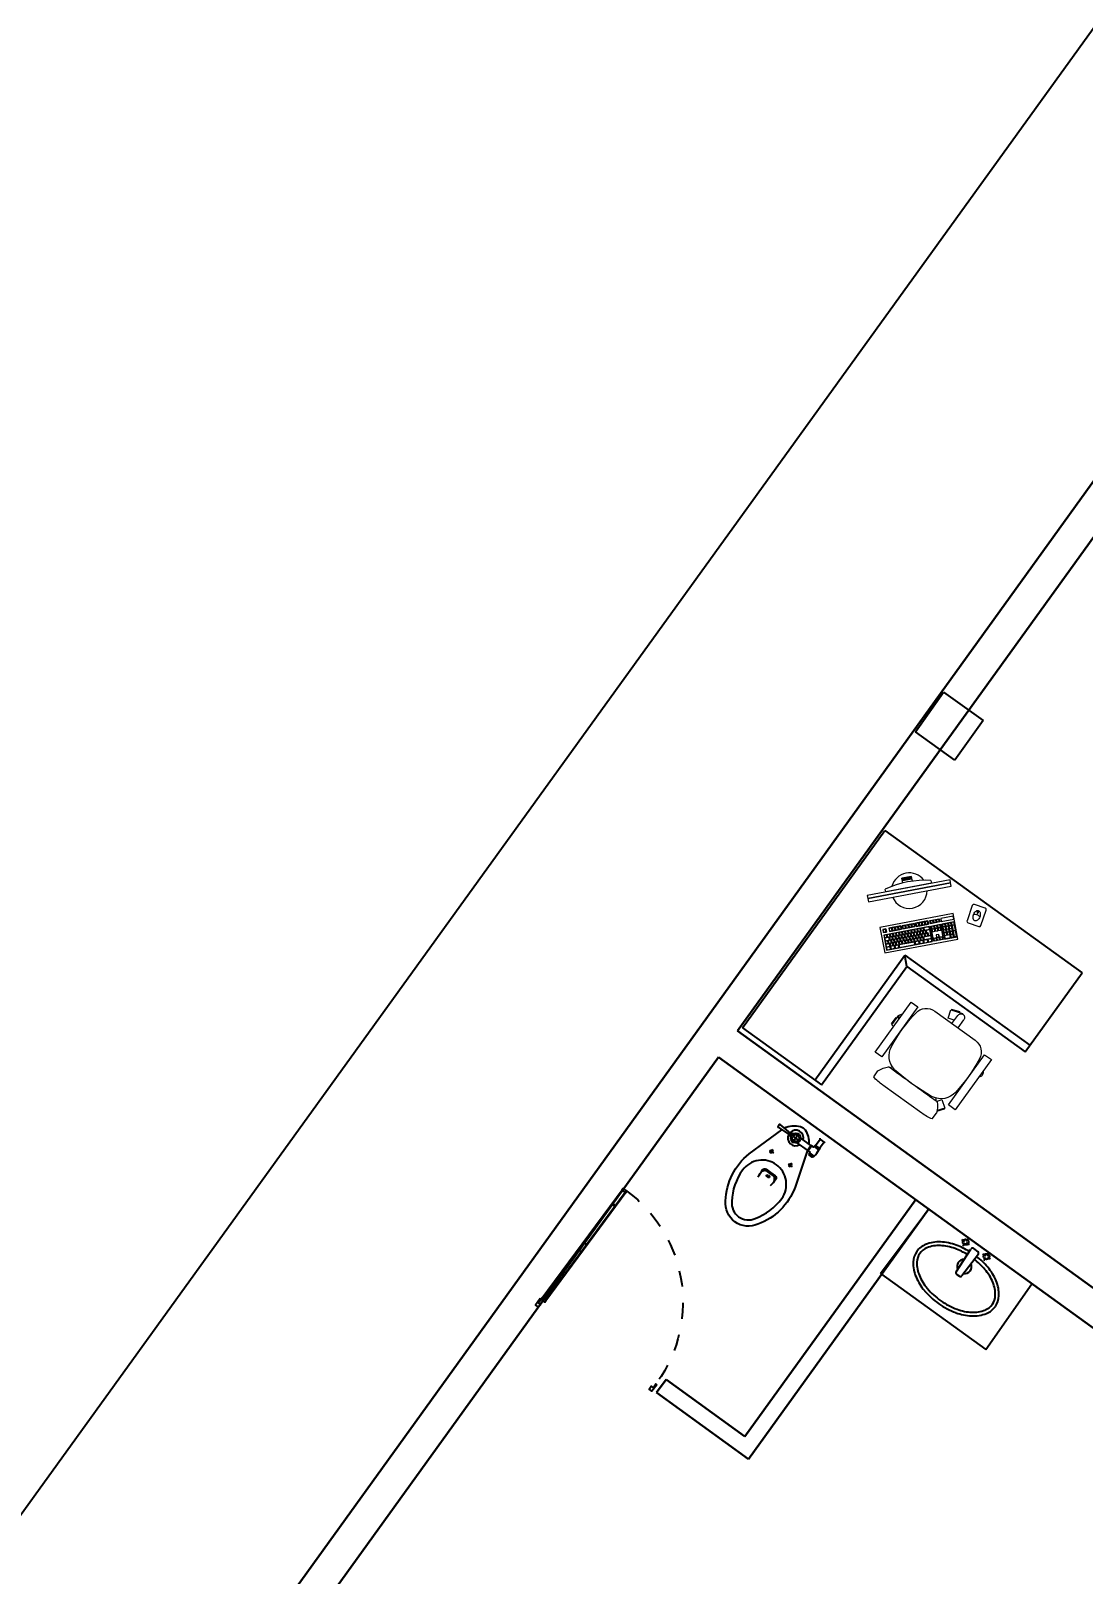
# Model space of a CAD drawing. Header units: metres. Extents: x 141303 to 146299, y 125960 to 127091.
# Drawn here: x 144839.39 to 144845.88, y 126092.82 to 126102.34 of the extents above; entities that cross this region are included whole.
import ezdxf

# ---------------------------------------------------------------- set-up
doc = ezdxf.new("R2010")
doc.units = ezdxf.units.M
doc.header["$MEASUREMENT"] = 0
doc.linetypes.add('C08_MUROS SERVICIOS$0$HIDDE100', pattern=[0.16, 0.1, -0.06])
for name, color, linetype in [('DIMENSION', 50, 'Continuous'), ('door', 12, 'Continuous'), ('FURNITURE', 6, 'Continuous')]:
    doc.layers.add(name, color=color, linetype=linetype)
doc.layers.add('new column', color=4, linetype='Continuous', lineweight=25)
doc.layers.add('NVMI_WALL', color=7, linetype='Continuous', lineweight=30)
doc.layers.get('0').off()
doc.styles.get("Standard").update_dxf_attribs({"font": 'arial.ttf'})
doc.dimstyles.get("Standard").update_dxf_attribs({"dimtxt": 0.18, "dimasz": 0.18, "dimexe": 0.18, "dimexo": 0.0625, "dimgap": 0.09, "dimtad": 0, "dimtih": 1, "dimtoh": 1, "dimdec": 4, "dimzin": 0, "dimdsep": 46, "dimtxsty": 'Standard', "dimcen": 0.09, "dimadec": 0, "dimazin": 0, "dimtfac": 1, "dimtdec": 4, "dimtofl": 0, "dimtmove": 0, "dimatfit": 3, "dimfxl": 1, "dimtolj": 1, "dimtzin": 0, "dimarcsym": 0})

# ---------------------------------------------------------------- blocks, each defined once
blk = doc.blocks.new('*D84')
at = {"layer": 'Defpoints', "color": 0, "transparency": 16777216}
for p in [(144856.2165, 126113.7909), (144838.2209, 126091.6614), (144839.555, 126090.6988)]:
    blk.add_point(p, dxfattribs=at)
at = {"layer": 'DIMENSION', "color": 0, "lineweight": -2, "transparency": 16777216}
for p, q in [((144856.1658, 126113.8274), (144854.7365, 126114.8587)), ((144854.7771, 126114.6074), (144846.6829, 126103.3893)), ((144838.3262, 126091.8074), (144846.4204, 126103.0255)), ((144839.5043, 126090.7354), (144838.0749, 126091.7667))]:
    blk.add_line(p, q, dxfattribs=at)
at = {"layer": 'DIMENSION', "color": 0, "transparency": 16777216}
for points in [[(144854.7528, 126114.625), (144854.8015, 126114.5899), (144854.8824, 126114.7534)], [(144838.3019, 126091.8249), (144838.3506, 126091.7898), (144838.2209, 126091.6614)]]:
    blk.add_solid(points, dxfattribs=at)
at = {"layer": 'DIMENSION', "color": 0, "transparency": 16777216, "insert": (144846.5517, 126103.2074), "char_height": 0.18, "attachment_point": 5}
blk.add_mtext('\\A1;28.4754', dxfattribs=at)
blk = doc.blocks.new('flux caroni')
for p, q in [((-0.0372, -0.076), (-0.0372, -0.0961)), ((0.0357, -0.0857), (-0.0357, -0.0857)), ((0, -0.1214), (0, -0.05)), ((0.1013, -0.068), (0.0239, -0.068)), ((0.1232, -0.0615), (0.1232, -0.0055)), ((0.1307, -0.0615), (0.1307, -0.0525)), ((0.1462, -0.0525), (0.1462, -0.0615)), ((0.1537, -0.0055), (0.1537, -0.0615)), ((0.1013, -0.1032), (0.024, -0.1032)), ((-0.085, -0.2377), (-0.055, -0.2377)), ((-0.07, -0.2227), (-0.07, -0.2527)), ((0.055, -0.2377), (0.085, -0.2377)), ((0.07, -0.2227), (0.07, -0.2527))]:
    blk.add_line(p, q)
for points in [[(0.118, 0), (0.1207, -0.0055), (0.1562, -0.0055), (0.1588, 0)], [(-0.0397, -0.076), (-0.0422, -0.0794), (-0.0422, -0.0919), (-0.0397, -0.0961)], [(-0.0281, -0.076), (-0.0397, -0.076), (-0.0397, -0.0961), (-0.0279, -0.0961)]]:
    blk.add_lwpolyline(points)
for points in [[(-0.0422, -0.0794), (-0.1234, -0.0754, 0.428639), (-0.1287, -0.0804), (-0.1287, -0.0853), (-0.1287, -0.0901, 0.42603), (-0.1235, -0.0951), (-0.0422, -0.0919)], [(-0.0905, -0.0771, -0.184776), (-0.0173, -0.0131, -0.178359), (0.0173, -0.0131, -0.164856), (0.0852, -0.068)], [(0.1063, -0.1032), (0.1147, -0.1032, -0.39071), (0.1207, -0.1087, 0.39071), (0.1217, -0.1096), (0.1532, -0.1096, 0.368077), (0.1542, -0.1088, 0.077411), (0.1545, -0.0615)], [(0.1063, -0.068), (0.1147, -0.068, 0.331964), (0.1217, -0.0615)], [(0.1, -0.1032), (0.1712, -0.3289, -0.220845), (0.1204, -0.6412, -0.267949), (0, -0.7107, -0.267949), (-0.1204, -0.6412, -0.220845), (-0.1712, -0.3289), (-0.0971, -0.0941, -0.200507)], [(0.1217, -0.1096), (0.1217, -0.1111, 0.414214), (0.1227, -0.1121), (0.1522, -0.1121, 0.414214), (0.1532, -0.1111), (0.1532, -0.1096)], [(0.1522, -0.1121), (0.1522, -0.1161, -0.414214), (0.1512, -0.1171), (0.1237, -0.1171, -0.414214), (0.1227, -0.1161), (0.1227, -0.1121)], [(0.1485, -0.1171), (0.1485, -0.1199, -0.414214), (0.1475, -0.1209), (0.1374, -0.1209), (0.1274, -0.1209, -0.414214), (0.1264, -0.1199), (0.1264, -0.1171)], [(-0.0442, -0.4107, -0.060428), (-0.049, -0.3582, -0.405477), (-0.034, -0.3437), (0, -0.3437), (0.034, -0.3437, -0.405477), (0.049, -0.3582, -0.060428), (0.0442, -0.4107)], [(0.0484, -0.3815, 0.43678), (0.0185, -0.3492), (0, -0.3492), (-0.0185, -0.3492, 0.43678), (-0.0484, -0.3815)], [(0.004, -0.3612), (0.004, -0.3638, 0.310791), (0.0056, -0.3661, -0.034503), (0.0071, -0.3668, -0.106031), (0.0094, -0.3688, -0.162613), (0.01, -0.3707, -0.162613), (0.0094, -0.3726, -0.106031), (0.0071, -0.3746, -0.069899), (0.004, -0.3757, -0.056135), (0, -0.3762, -0.056135), (-0.004, -0.3757, -0.069899), (-0.0071, -0.3746, -0.106031), (-0.0094, -0.3726, -0.162613), (-0.01, -0.3707, -0.162613), (-0.0094, -0.3688, -0.106031), (-0.0071, -0.3668, -0.034503), (-0.0056, -0.3661, 0.310791), (-0.004, -0.3638), (-0.004, -0.3612)]]:
    blk.add_lwpolyline(points, format="xyb")
for points in [[(0.1038, -0.1057), (0.1037, -0.1057, -0.414214), (0.1013, -0.1033), (0.1013, -0.068, -0.414214), (0.1038, -0.0655), (0.1039, -0.0655, -0.414214), (0.1063, -0.0679), (0.1063, -0.1032, -0.414214)], [(0, -0.6727, 0.267949), (0.0875, -0.6222, 0.149412), (0.146, -0.4307, 0.414214), (0, -0.2847, 0.414214), (-0.146, -0.4307, 0.149412), (-0.0875, -0.6222, 0.267949)]]:
    blk.add_lwpolyline(points, format="xyb", close=True)
blk.add_lwpolyline([(0.1552, -0.0615), (0.1217, -0.0615), (0.1207, -0.0605), (0.1207, -0.0535), (0.1217, -0.0525), (0.1552, -0.0525), (0.1562, -0.0535), (0.1562, -0.0605)], close=True)
for centre, radius in [((0, -0.0857), 0.0297), ((0, -0.0857), 0.0204), ((-0.07, -0.2377), 0.008), ((0.07, -0.2377), 0.008)]:
    blk.add_circle(centre, radius)
for start, end in [(21.94592, 172.11929), (187.71614, 338.33307)]:
    blk.add_arc((0, -0.0857), 0.0474, start, end)
blk = doc.blocks.new('C08_MUROS SERVICIOS$0$DOOR 1.20')
at = {"linetype": 'C08_MUROS SERVICIOS$0$HIDDE100'}
blk.add_lwpolyline([(187.586, 86.339, -0.424767), (188.786, 87.579)], format="xyb", dxfattribs=at)
at = {"linetype": 'ByBlock'}
blk.add_lwpolyline([(188.826, 86.379), (188.826, 87.579), (188.786, 87.579), (188.786, 86.379), (188.826, 86.379)], dxfattribs=at)
for points in [[(188.826, 87.559), (188.786, 87.559), (188.786, 87.579), (188.826, 87.579)], [(188.821, 87.41), (188.791, 87.41), (188.791, 87.419), (188.821, 87.419)], [(188.796, 87.419), (188.816, 87.419), (188.816, 87.41), (188.796, 87.41)], [(188.791, 86.999), (188.821, 86.999), (188.821, 86.919), (188.791, 86.919)], [(188.826, 86.379), (188.786, 86.379), (188.786, 86.399), (188.826, 86.399)], [(188.821, 86.469), (188.791, 86.469), (188.791, 86.479), (188.821, 86.479)], [(188.796, 86.479), (188.816, 86.479), (188.816, 86.469), (188.796, 86.469)]]:
    blk.add_lwpolyline(points, close=True)
blk.add_lwpolyline([(188.821, 86.399), (188.821, 87.559), (188.791, 87.559), (188.791, 86.399)], close=True, dxfattribs=at)
for points in [[(187.576, 86.379), (187.576, 86.309), (187.606, 86.309), (187.606, 86.339), (187.586, 86.339), (187.586, 86.379), (187.576, 86.379)], [(188.836, 86.379), (188.836, 86.309), (188.806, 86.309), (188.806, 86.339), (188.826, 86.339), (188.826, 86.379), (188.836, 86.379)]]:
    blk.add_lwpolyline(points)
blk = doc.blocks.new('LAVAMANOS A-03')
at = {"layer": 'FURNITURE'}
for p, q in [((-0.085, -0.102), (-0.085, -0.078)), ((0.083, -0.102), (0.083, -0.078)), ((-0.092, -0.109), (-0.116, -0.109)), ((-0.085, -0.14), (-0.085, -0.116)), ((-0.054, -0.109), (-0.078, -0.109)), ((-0.023, -0.306), (-0.03, -0.127)), ((-0.018, -0.115), (0.018, -0.115)), ((0.03, -0.127), (0.023, -0.306)), ((0.052, -0.109), (0.076, -0.109)), ((0.083, -0.14), (0.083, -0.116)), ((0.09, -0.109), (0.114, -0.109)), ((-0.011, -0.318), (0.011, -0.318))]:
    blk.add_line(p, q, dxfattribs=at)
for centre in [(-0.085, -0.109), (0.083, -0.109)]:
    blk.add_circle(centre, 0.0192, dxfattribs=at)
for centre, radius, start, end in [((-0.095, -0.404), 0.237, 122.2055, 146.6703), ((-0.036, -0.498), 0.348, 104.6225, 122.2055), ((-0.036, -0.498), 0.324, 104.6225, 122.2055), ((0.003, -0.647), 0.502, 93.6665, 104.6225), ((0.003, -0.647), 0.478, 93.7445, 104.6225), ((-0.018, -0.127), 0.012, 90, 180), ((0.018, -0.127), 0.012, 360, 90), ((0.003, -0.647), 0.478, 75.3775, 86.9266), ((0.003, -0.647), 0.502, 75.3775, 86.9724), ((0.042, -0.498), 0.324, 57.7945, 75.3775), ((0.042, -0.498), 0.348, 57.7945, 75.3775), ((0.101, -0.404), 0.237, 33.3297, 57.7945), ((-0.185, -0.345), 0.129, 146.6703, 180), ((-0.185, -0.345), 0.105, 146.6703, 180), ((-0.095, -0.404), 0.213, 122.2055, 146.6703), ((0, -0.246), 0.048, 124.3259, 240.8236), ((-0.011, -0.306), 0.012, 180, 270), ((0.011, -0.306), 0.012, 270, 0), ((0, -0.246), 0.048, 300.0921, 55.6741), ((0.101, -0.404), 0.213, 33.3297, 57.7945), ((0.191, -0.345), 0.105, 360, 33.3297), ((0.191, -0.345), 0.129, 0, 33.3297), ((-0.185, -0.345), 0.129, 180, 213.3297), ((-0.185, -0.345), 0.105, 180, 213.3297), ((-0.095, -0.286), 0.213, 213.3297, 237.7945), ((0.101, -0.286), 0.213, 302.2055, 326.6703), ((0.191, -0.345), 0.105, 326.6703, 0), ((0.191, -0.345), 0.129, 326.6703, 360), ((-0.095, -0.286), 0.237, 213.3297, 237.7945), ((-0.036, -0.192), 0.348, 237.7945, 255.3775), ((-0.036, -0.192), 0.324, 237.7945, 255.3775), ((0.003, -0.043), 0.478, 255.3775, 270), ((0.003, -0.043), 0.478, 270, 284.6225), ((0.042, -0.192), 0.324, 284.6225, 302.2055), ((0.042, -0.192), 0.348, 284.6225, 302.2055), ((0.101, -0.286), 0.237, 302.2055, 326.6703), ((0.003, -0.043), 0.502, 255.3775, 270), ((0.003, -0.043), 0.502, 270, 284.6225)]:
    blk.add_arc(centre, radius, start, end, dxfattribs=at)
blk = doc.blocks.new('C03_MOB-EQUIP HOSP MI-CG$0$006_URGENCIAS & TOCOCIRUGÍA$0$MOB32')
at = {"lineweight": 0}
for p, q in [((494695.8746, 2134831.1346, 0.0432), (494695.874, 2134831.0838, 0.0432)), ((494695.874, 2134831.0838, 0.0432), (494696.2546, 2134831.0837, 0.0432)), ((494696.2546, 2134831.1345, 0.0432), (494695.8746, 2134831.1346, 0.0432)), ((494696.2546, 2134831.0837, 0.0432), (494696.2546, 2134831.1345, 0.0432)), ((494695.8356, 2134830.9834, 0.0432), (494695.8354, 2134830.6768, 0.0432)), ((494696.2718, 2134830.9747, 0.0432), (494696.2811, 2134830.8444, 0.0432)), ((494696.2811, 2134830.8444, 0.0432), (494696.2717, 2134830.6851, 0.0432)), ((494695.8743, 2134830.5762, 0.0432), (494695.8737, 2134830.5254, 0.0432)), ((494695.8737, 2134830.5254, 0.0432), (494696.2544, 2134830.5252, 0.0432)), ((494696.2544, 2134830.576, 0.0432), (494695.8743, 2134830.5762, 0.0432)), ((494696.2544, 2134830.5252, 0.0432), (494696.2544, 2134830.576, 0.0432))]:
    blk.add_line(p, q, dxfattribs=at)
at = {"lineweight": 0, "ltscale": 15}
for p, q in [((494695.9857, 2134831.149, 0.0432), (494695.9857, 2134831.145, 0.0432)), ((494696.0597, 2134831.149, 0.0432), (494695.9857, 2134831.149, 0.0432)), ((494696.0052, 2134831.154, 0.0432), (494696.0052, 2134831.149, 0.0432)), ((494696.0552, 2134831.154, 0.0432), (494696.0052, 2134831.154, 0.0432)), ((494696.0552, 2134831.149, 0.0432), (494696.0552, 2134831.154, 0.0432)), ((494696.0597, 2134831.149, 0.0432), (494696.0597, 2134831.1346, 0.0432)), ((494696.2666, 2134830.9942, 0.0432), (494696.2804, 2134831.0043, 0.0432)), ((494696.384, 2134831.0525, 0.0432), (494696.3391, 2134831.0526, 0.0432)), ((494695.7705, 2134830.9089, 0.0432), (494695.7468, 2134830.8359, 0.0432)), ((494695.7644, 2134830.9063, 0.0432), (494695.7489, 2134830.8587, 0.0432)), ((494695.7644, 2134830.9063, 0.0432), (494695.7691, 2134830.9047, 0.0432)), ((494695.8228, 2134830.8919, 0.0432), (494695.7705, 2134830.9089, 0.0432)), ((494695.8103, 2134830.8536, 0.0432), (494695.8228, 2134830.8919, 0.0432)), ((494696.3909, 2134830.9777, 0.0432), (494696.3908, 2134830.6819, 0.0432)), ((494695.7468, 2134830.8359, 0.0432), (494695.7507, 2134830.8348, 0.0432)), ((494695.7489, 2134830.8587, 0.0432), (494695.7537, 2134830.8571, 0.0432)), ((494695.8355, 2134830.8066, 0.0432), (494695.7737, 2134830.8066, 0.0432)), ((494695.8355, 2134830.8536, 0.0432), (494695.7738, 2134830.8536, 0.0432)), ((494696.2802, 2134830.6489, 0.0432), (494696.2522, 2134830.6285, 0.0432)), ((494696.2522, 2134830.6285, 0.0432), (494696.2845, 2134830.584, 0.0432)), ((494696.2664, 2134830.6655, 0.0432), (494696.2802, 2134830.6555, 0.0432)), ((494696.2845, 2134830.584, 0.0432), (494696.3236, 2134830.6141, 0.0432)), ((494696.291, 2134830.5826, 0.0432), (494696.3314, 2134830.6119, 0.0432)), ((494696.3837, 2134830.6071, 0.0432), (494696.3389, 2134830.6071, 0.0432)), ((494695.9288, 2134830.5864, 0.0432), (494695.9214, 2134830.5762, 0.0432)), ((494695.9692, 2134830.5163, 0.0432), (494695.9568, 2134830.5253, 0.0432)), ((494695.9716, 2134830.5195, 0.0432), (494695.9692, 2134830.5163, 0.0432)), ((494696.288, 2134830.5867, 0.0432), (494696.291, 2134830.5826, 0.0432))]:
    blk.add_line(p, q, dxfattribs=at)
at = {"lineweight": 0}
for centre, radius, start, end in [((494696.0426, 2134830.0725, 0.0432), 1.0077, 82.87403, 97.3738), ((494695.9235, 2134830.9845, 0.0432), 0.0879, 96.6385, 180.70863), ((494696.1542, 2134830.9536, 0.0432), 0.1195, 10.13052, 83.55435), ((494695.9233, 2134830.6756, 0.0432), 0.0879, 179.23804, 263.30816), ((494696.1541, 2134830.7062, 0.0432), 0.1195, 276.39232, 349.81615), ((494696.0433, 2134831.5875, 0.0432), 1.0077, 262.57287, 277.07264)]:
    blk.add_arc(centre, radius, start, end, dxfattribs=at)
at = {"lineweight": 0, "ltscale": 15}
for centre, radius, start, end in [((494695.9857, 2134831.1215, 0.0432), 0.0235, 33.81532, 146.13135), ((494676.0509, 2134830.8393, 0.0432), 20.2301, 359.4516, 0.49507), ((494696.4031, 2134830.8906, 0.0432), 0.1742, 111.54351, 134.82974), ((494696.2056, 2134830.9982, 0.0432), 0.1865, 353.6723, 16.93918), ((494695.7738, 2134830.8301, 0.0432), 0.0235, 89.97333, 269.97333), ((494696.403, 2134830.7691, 0.0432), 0.1742, 225.11692, 248.40316), ((494696.2058, 2134830.6615, 0.0432), 0.1861, 342.99177, 6.27501), ((494695.9854, 2134830.5385, 0.0432), 0.0235, 214.08891, 325.85776)]:
    blk.add_arc(centre, radius, start, end, dxfattribs=at)
blk = doc.blocks.new('C03_MOB-EQUIP HOSP MI-CG$0$DESK 1.50 X 1.50')
for points in [[(252.4956, -575.3548), (253.9956, -575.3548)], [(252.4956, -575.3548), (252.4956, -575.9548)], [(253.9956, -575.3548), (253.9956, -576.8548)], [(252.4956, -575.9048), (253.4456, -575.9048)], [(252.4956, -575.9548), (253.3956, -575.9548)], [(253.3956, -575.9548), (253.4456, -575.9048)], [(253.3956, -575.9548), (253.3956, -576.8548)], [(253.4456, -575.9048), (253.4456, -576.8548)], [(253.3956, -576.8548), (253.9956, -576.8548)]]:
    blk.add_lwpolyline(points)
blk = doc.blocks.new('C07_MOB-C.EXT Y FARMACIA$0$01.TLAT_TRIAGE - 06$0$02.COV_LNDV_MONTAJE - 00$0$Mob  -  PC 02')
at = {"lineweight": 0}
for p, q in [((-0.3944, 0.4024), (-0.4434, 0.3162)), ((-0.3198, 0.3715), (-0.3808, 0.4062)), ((0.2203, 0.4592), (-0.2397, 0.4592)), ((-0.2397, 0.4592), (-0.2397, 0.2992)), ((-0.1587, 0.4442), (-0.2366, 0.4442)), ((-0.2366, 0.4442), (-0.2366, 0.3492)), ((-0.2195, 0.4397), (-0.2345, 0.4397)), ((-0.2345, 0.4397), (-0.2345, 0.4062)), ((-0.2345, 0.4062), (-0.2345, 0.4397)), ((-0.2345, 0.4062), (-0.2195, 0.4062)), ((-0.2195, 0.4027), (-0.2345, 0.4027)), ((-0.2345, 0.4027), (-0.2345, 0.3702)), ((-0.2345, 0.3702), (-0.2345, 0.4027)), ((-0.2195, 0.4062), (-0.2195, 0.4397)), ((-0.2195, 0.3702), (-0.2195, 0.4027)), ((-0.2003, 0.4397), (-0.2153, 0.4397)), ((-0.2153, 0.4397), (-0.2153, 0.4247)), ((-0.2153, 0.4247), (-0.2153, 0.4397)), ((-0.2153, 0.4247), (-0.2003, 0.4247)), ((-0.2003, 0.4212), (-0.2153, 0.4212)), ((-0.2153, 0.4212), (-0.2153, 0.4062)), ((-0.2153, 0.4062), (-0.2153, 0.4212)), ((-0.2153, 0.4062), (-0.2003, 0.4062)), ((-0.2003, 0.4027), (-0.2153, 0.4027)), ((-0.2153, 0.4027), (-0.2153, 0.3877)), ((-0.2153, 0.3877), (-0.2153, 0.4027)), ((-0.2153, 0.3877), (-0.2003, 0.3877)), ((-0.2003, 0.3852), (-0.2153, 0.3852)), ((-0.2153, 0.3852), (-0.2153, 0.3702)), ((-0.2153, 0.3702), (-0.2153, 0.3852)), ((-0.2003, 0.4247), (-0.2003, 0.4397)), ((-0.2003, 0.4062), (-0.2003, 0.4212)), ((-0.2003, 0.3877), (-0.2003, 0.4027)), ((-0.2003, 0.3702), (-0.2003, 0.3852)), ((-0.1621, 0.4397), (-0.1962, 0.4397)), ((-0.1962, 0.4397), (-0.1962, 0.4247)), ((-0.1962, 0.4247), (-0.1962, 0.4397)), ((-0.1962, 0.4247), (-0.1621, 0.4247)), ((-0.1812, 0.4212), (-0.1962, 0.4212)), ((-0.1962, 0.4212), (-0.1962, 0.4062)), ((-0.1962, 0.4062), (-0.1962, 0.4212)), ((-0.1962, 0.4062), (-0.1812, 0.4062)), ((-0.1812, 0.4027), (-0.1962, 0.4027)), ((-0.1962, 0.4027), (-0.1962, 0.3877)), ((-0.1962, 0.3877), (-0.1962, 0.4027)), ((-0.1962, 0.3877), (-0.1812, 0.3877)), ((-0.1812, 0.3852), (-0.1962, 0.3852)), ((-0.1962, 0.3852), (-0.1962, 0.3702)), ((-0.1962, 0.3702), (-0.1962, 0.3852)), ((-0.1812, 0.4062), (-0.1812, 0.4212)), ((-0.1812, 0.3877), (-0.1812, 0.4027)), ((-0.1812, 0.3702), (-0.1812, 0.3852)), ((-0.1621, 0.4212), (-0.1771, 0.4212)), ((-0.1771, 0.4212), (-0.1771, 0.4062)), ((-0.1771, 0.4062), (-0.1771, 0.4212)), ((-0.1771, 0.4062), (-0.1621, 0.4062)), ((-0.1621, 0.4027), (-0.1771, 0.4027)), ((-0.1771, 0.4027), (-0.1771, 0.3877)), ((-0.1771, 0.3877), (-0.1771, 0.4027)), ((-0.1771, 0.3877), (-0.1621, 0.3877)), ((-0.1621, 0.3852), (-0.1771, 0.3852)), ((-0.1771, 0.3852), (-0.1771, 0.3702)), ((-0.1771, 0.3702), (-0.1771, 0.3852)), ((-0.1621, 0.4247), (-0.1621, 0.4397)), ((-0.1621, 0.4062), (-0.1621, 0.4212)), ((-0.1621, 0.3877), (-0.1621, 0.4027)), ((-0.1621, 0.3702), (-0.1621, 0.3852)), ((-0.1587, 0.3492), (-0.1587, 0.4442)), ((-0.1502, 0.3492), (-0.1502, 0.4442)), ((-0.1502, 0.4442), (-0.0902, 0.4442)), ((-0.1318, 0.4422), (-0.1468, 0.4422)), ((-0.1468, 0.4422), (-0.1468, 0.4272)), ((-0.1468, 0.4272), (-0.1468, 0.4422)), ((-0.1468, 0.4272), (-0.1318, 0.4272)), ((-0.1318, 0.3852), (-0.1468, 0.3852)), ((-0.1468, 0.3852), (-0.1468, 0.3702)), ((-0.1468, 0.3702), (-0.1468, 0.3852)), ((-0.1318, 0.4272), (-0.1318, 0.4422)), ((-0.1318, 0.3702), (-0.1318, 0.3852)), ((-0.1127, 0.4422), (-0.1277, 0.4422)), ((-0.1277, 0.4422), (-0.1277, 0.4272)), ((-0.1277, 0.4272), (-0.1277, 0.4422)), ((-0.1277, 0.4272), (-0.1127, 0.4272)), ((-0.1127, 0.4237), (-0.1277, 0.4237)), ((-0.1277, 0.4237), (-0.1277, 0.4087)), ((-0.1277, 0.4087), (-0.1277, 0.4237)), ((-0.1277, 0.4087), (-0.1127, 0.4087)), ((-0.1127, 0.3852), (-0.1277, 0.3852)), ((-0.1277, 0.3852), (-0.1277, 0.3702)), ((-0.1277, 0.3702), (-0.1277, 0.3852)), ((-0.1127, 0.4272), (-0.1127, 0.4422)), ((-0.1127, 0.4087), (-0.1127, 0.4237)), ((-0.1127, 0.3702), (-0.1127, 0.3852)), ((-0.0936, 0.4422), (-0.1086, 0.4422)), ((-0.1086, 0.4422), (-0.1086, 0.4272)), ((-0.1086, 0.4272), (-0.1086, 0.4422)), ((-0.1086, 0.4272), (-0.0936, 0.4272)), ((-0.0936, 0.3852), (-0.1086, 0.3852)), ((-0.1086, 0.3852), (-0.1086, 0.3702)), ((-0.1086, 0.3702), (-0.1086, 0.3852)), ((-0.0936, 0.4272), (-0.0936, 0.4422)), ((-0.0936, 0.3702), (-0.0936, 0.3852)), ((-0.0902, 0.4442), (-0.0902, 0.3492)), ((-0.0817, 0.3492), (-0.0817, 0.4442)), ((0.2053, 0.4442), (-0.0817, 0.4442)), ((-0.0647, 0.4043), (-0.0797, 0.4043)), ((-0.0797, 0.4043), (-0.0796, 0.3702)), ((-0.0796, 0.3702), (-0.0797, 0.4043)), ((-0.0571, 0.4422), (-0.0796, 0.4422)), ((-0.0796, 0.4422), (-0.0796, 0.4272)), ((-0.0796, 0.4272), (-0.0796, 0.4422)), ((-0.0796, 0.4272), (-0.0571, 0.4272)), ((-0.0339, 0.4235), (-0.0796, 0.4235)), ((-0.0796, 0.4235), (-0.0796, 0.4085)), ((-0.0796, 0.4085), (-0.0796, 0.4235)), ((-0.0796, 0.4085), (-0.0339, 0.4085)), ((-0.0647, 0.3852), (-0.0647, 0.4043)), ((-0.0571, 0.3852), (-0.0647, 0.3852)), ((-0.0455, 0.4043), (-0.0605, 0.4043)), ((-0.0605, 0.4043), (-0.0605, 0.3893)), ((-0.0605, 0.3893), (-0.0605, 0.4043)), ((-0.0605, 0.3893), (-0.0455, 0.3893)), ((-0.0571, 0.4272), (-0.0571, 0.4422)), ((-0.0571, 0.3702), (-0.0571, 0.3852)), ((-0.0305, 0.4422), (-0.053, 0.4422)), ((-0.053, 0.4422), (-0.053, 0.4272)), ((-0.053, 0.4272), (-0.053, 0.4422)), ((-0.053, 0.4272), (-0.0305, 0.4272)), ((-0.038, 0.3852), (-0.053, 0.3852)), ((-0.053, 0.3852), (-0.053, 0.3702)), ((-0.053, 0.3702), (-0.053, 0.3852)), ((-0.0455, 0.3893), (-0.0455, 0.4043)), ((-0.0264, 0.4043), (-0.0414, 0.4043)), ((-0.0414, 0.4043), (-0.0414, 0.3893)), ((-0.0414, 0.3893), (-0.0414, 0.4043)), ((-0.0414, 0.3893), (-0.0264, 0.3893)), ((-0.038, 0.3702), (-0.038, 0.3852)), ((-0.0339, 0.4085), (-0.0339, 0.4235)), ((-0.0189, 0.3852), (-0.0339, 0.3852)), ((-0.0339, 0.3852), (-0.0339, 0.3702)), ((-0.0339, 0.3702), (-0.0339, 0.3852)), ((-0.0305, 0.4272), (-0.0305, 0.4422)), ((-0.0147, 0.4235), (-0.0297, 0.4235)), ((-0.0297, 0.4235), (-0.0297, 0.4085)), ((-0.0297, 0.4085), (-0.0297, 0.4235)), ((-0.0297, 0.4085), (-0.0147, 0.4085)), ((-0.0039, 0.4422), (-0.0264, 0.4422)), ((-0.0264, 0.4422), (-0.0264, 0.4272)), ((-0.0264, 0.4272), (-0.0264, 0.4422)), ((-0.0264, 0.4272), (-0.0039, 0.4272)), ((-0.0264, 0.3893), (-0.0264, 0.4043)), ((-0.0073, 0.4043), (-0.0223, 0.4043)), ((-0.0223, 0.4043), (-0.0223, 0.3893)), ((-0.0223, 0.3893), (-0.0223, 0.4043)), ((-0.0223, 0.3893), (-0.0073, 0.3893)), ((-0.0189, 0.3702), (-0.0189, 0.3852)), ((-0.0147, 0.4085), (-0.0147, 0.4235)), ((0.0003, 0.3852), (-0.0147, 0.3852)), ((-0.0147, 0.3852), (-0.0147, 0.3702)), ((-0.0147, 0.3702), (-0.0147, 0.3852)), ((0.0044, 0.4235), (-0.0106, 0.4235)), ((-0.0106, 0.4235), (-0.0106, 0.4085)), ((-0.0106, 0.4085), (-0.0106, 0.4235)), ((-0.0106, 0.4085), (0.0044, 0.4085)), ((-0.0073, 0.3893), (-0.0073, 0.4043)), ((-0.0039, 0.4272), (-0.0039, 0.4422)), ((0.0119, 0.4043), (-0.0031, 0.4043)), ((-0.0031, 0.4043), (-0.0031, 0.3893)), ((-0.0031, 0.3893), (-0.0031, 0.4043)), ((-0.0031, 0.3893), (0.0119, 0.3893)), ((0.0228, 0.4422), (0.0003, 0.4422)), ((0.0003, 0.4422), (0.0003, 0.4272)), ((0.0003, 0.4272), (0.0003, 0.4422)), ((0.0003, 0.4272), (0.0228, 0.4272)), ((0.0003, 0.3702), (0.0003, 0.3852)), ((0.0044, 0.4085), (0.0044, 0.4235)), ((0.0194, 0.3852), (0.0044, 0.3852)), ((0.0044, 0.3852), (0.0044, 0.3702)), ((0.0044, 0.3702), (0.0044, 0.3852)), ((0.0235, 0.4235), (0.0085, 0.4235)), ((0.0085, 0.4235), (0.0085, 0.4085)), ((0.0085, 0.4085), (0.0085, 0.4235)), ((0.0085, 0.4085), (0.0235, 0.4085)), ((0.0119, 0.3893), (0.0119, 0.4043)), ((0.031, 0.4043), (0.016, 0.4043)), ((0.016, 0.4043), (0.016, 0.3893)), ((0.016, 0.3893), (0.016, 0.4043)), ((0.016, 0.3893), (0.031, 0.3893)), ((0.0194, 0.3702), (0.0194, 0.3852)), ((0.0228, 0.4272), (0.0228, 0.4422)), ((0.0235, 0.4085), (0.0235, 0.4235)), ((0.0385, 0.3852), (0.0235, 0.3852)), ((0.0235, 0.3852), (0.0235, 0.3702)), ((0.0235, 0.3702), (0.0235, 0.3852)), ((0.1233, 0.4422), (0.0269, 0.4422)), ((0.0269, 0.4422), (0.0269, 0.4272)), ((0.0269, 0.4272), (0.0269, 0.4422)), ((0.0269, 0.4272), (0.1233, 0.4272)), ((0.0427, 0.4235), (0.0277, 0.4235)), ((0.0277, 0.4235), (0.0277, 0.4085)), ((0.0277, 0.4085), (0.0277, 0.4235)), ((0.0277, 0.4085), (0.0427, 0.4085)), ((0.031, 0.3893), (0.031, 0.4043)), ((0.0501, 0.4043), (0.0351, 0.4043)), ((0.0351, 0.4043), (0.0351, 0.3893)), ((0.0351, 0.3893), (0.0351, 0.4043)), ((0.0351, 0.3893), (0.0501, 0.3893)), ((0.0385, 0.3702), (0.0385, 0.3852)), ((0.0427, 0.4085), (0.0427, 0.4235)), ((0.0577, 0.3852), (0.0427, 0.3852)), ((0.0427, 0.3852), (0.0427, 0.3702)), ((0.0427, 0.3702), (0.0427, 0.3852)), ((0.0618, 0.4235), (0.0468, 0.4235)), ((0.0468, 0.4235), (0.0468, 0.4085)), ((0.0468, 0.4085), (0.0468, 0.4235)), ((0.0468, 0.4085), (0.0618, 0.4085)), ((0.0501, 0.3893), (0.0501, 0.4043)), ((0.0693, 0.4043), (0.0543, 0.4043)), ((0.0543, 0.4043), (0.0543, 0.3893)), ((0.0543, 0.3893), (0.0543, 0.4043)), ((0.0543, 0.3893), (0.0693, 0.3893)), ((0.0577, 0.3702), (0.0577, 0.3852)), ((0.0618, 0.4085), (0.0618, 0.4235)), ((0.0768, 0.3852), (0.0618, 0.3852)), ((0.0618, 0.3852), (0.0618, 0.3702)), ((0.0618, 0.3702), (0.0618, 0.3852)), ((0.0809, 0.4235), (0.0659, 0.4235)), ((0.0659, 0.4235), (0.0659, 0.4085)), ((0.0659, 0.4085), (0.0659, 0.4235)), ((0.0659, 0.4085), (0.0809, 0.4085)), ((0.0693, 0.3893), (0.0693, 0.4043)), ((0.0884, 0.4043), (0.0734, 0.4043)), ((0.0734, 0.4043), (0.0734, 0.3893)), ((0.0734, 0.3893), (0.0734, 0.4043)), ((0.0734, 0.3893), (0.0884, 0.3893)), ((0.0768, 0.3702), (0.0768, 0.3852)), ((0.0809, 0.4085), (0.0809, 0.4235)), ((0.0959, 0.3852), (0.0809, 0.3852)), ((0.0809, 0.3852), (0.0809, 0.3702)), ((0.0809, 0.3702), (0.0809, 0.3852)), ((0.1001, 0.4235), (0.0851, 0.4235)), ((0.0851, 0.4235), (0.0851, 0.4085)), ((0.0851, 0.4085), (0.0851, 0.4235)), ((0.0851, 0.4085), (0.1001, 0.4085)), ((0.0884, 0.3893), (0.0884, 0.4043)), ((0.1075, 0.4043), (0.0925, 0.4043)), ((0.0925, 0.4043), (0.0925, 0.3893)), ((0.0925, 0.3893), (0.0925, 0.4043)), ((0.0925, 0.3893), (0.1075, 0.3893)), ((0.0959, 0.3702), (0.0959, 0.3852)), ((0.1001, 0.4085), (0.1001, 0.4235)), ((0.1151, 0.3852), (0.1001, 0.3852)), ((0.1001, 0.3852), (0.1001, 0.3702)), ((0.1001, 0.3702), (0.1001, 0.3852)), ((0.1192, 0.4235), (0.1042, 0.4235)), ((0.1042, 0.4235), (0.1042, 0.4085)), ((0.1042, 0.4085), (0.1042, 0.4235)), ((0.1042, 0.4085), (0.1192, 0.4085)), ((0.1075, 0.3893), (0.1075, 0.4043)), ((0.1267, 0.4043), (0.1117, 0.4043)), ((0.1117, 0.4043), (0.1117, 0.3893)), ((0.1117, 0.3893), (0.1117, 0.4043)), ((0.1117, 0.3893), (0.1267, 0.3893)), ((0.1151, 0.3702), (0.1151, 0.3852)), ((0.1192, 0.4085), (0.1192, 0.4235)), ((0.1342, 0.3852), (0.1192, 0.3852)), ((0.1192, 0.3852), (0.1192, 0.3702)), ((0.1192, 0.3702), (0.1192, 0.3852)), ((0.1233, 0.4272), (0.1233, 0.4422)), ((0.1383, 0.4235), (0.1233, 0.4235)), ((0.1233, 0.4235), (0.1233, 0.4085)), ((0.1233, 0.4085), (0.1233, 0.4235)), ((0.1233, 0.4085), (0.1383, 0.4085)), ((0.1267, 0.3893), (0.1267, 0.4043)), ((0.15, 0.4422), (0.1275, 0.4422)), ((0.1275, 0.4422), (0.1275, 0.4272)), ((0.1275, 0.4272), (0.1275, 0.4422)), ((0.1275, 0.4272), (0.15, 0.4272)), ((0.1458, 0.4043), (0.1308, 0.4043)), ((0.1308, 0.4043), (0.1308, 0.3893)), ((0.1308, 0.3893), (0.1308, 0.4043)), ((0.1308, 0.3893), (0.1458, 0.3893)), ((0.1342, 0.3702), (0.1342, 0.3852)), ((0.1383, 0.4085), (0.1383, 0.4235)), ((0.1533, 0.3852), (0.1383, 0.3852)), ((0.1383, 0.3852), (0.1383, 0.3702)), ((0.1383, 0.3702), (0.1383, 0.3852)), ((0.1575, 0.4235), (0.1425, 0.4235)), ((0.1425, 0.4235), (0.1425, 0.4085)), ((0.1425, 0.4085), (0.1425, 0.4235)), ((0.1425, 0.4085), (0.1575, 0.4085)), ((0.1458, 0.3893), (0.1458, 0.4043)), ((0.1649, 0.4043), (0.1499, 0.4043)), ((0.1499, 0.4043), (0.1499, 0.3893)), ((0.1499, 0.3893), (0.1499, 0.4043)), ((0.1499, 0.3893), (0.1649, 0.3893)), ((0.15, 0.4272), (0.15, 0.4422)), ((0.1533, 0.3702), (0.1533, 0.3852)), ((0.1766, 0.4422), (0.1541, 0.4422)), ((0.1541, 0.4422), (0.1541, 0.4272)), ((0.1541, 0.4272), (0.1541, 0.4422)), ((0.1541, 0.4272), (0.1766, 0.4272)), ((0.1575, 0.4085), (0.1575, 0.4235)), ((0.1725, 0.3852), (0.1575, 0.3852)), ((0.1575, 0.3852), (0.1575, 0.3702)), ((0.1575, 0.3702), (0.1575, 0.3852)), ((0.1766, 0.4235), (0.1616, 0.4235)), ((0.1616, 0.4235), (0.1616, 0.4085)), ((0.1616, 0.4085), (0.1616, 0.4235)), ((0.1616, 0.4085), (0.1766, 0.4085)), ((0.1649, 0.3893), (0.1649, 0.4043)), ((0.1841, 0.4043), (0.1691, 0.4043)), ((0.1691, 0.4043), (0.1691, 0.3893)), ((0.1691, 0.3893), (0.1691, 0.4043)), ((0.1691, 0.3893), (0.1841, 0.3893)), ((0.1725, 0.3702), (0.1725, 0.3852)), ((0.1766, 0.4272), (0.1766, 0.4422)), ((0.1766, 0.4085), (0.1766, 0.4235)), ((0.2032, 0.3852), (0.1766, 0.3852)), ((0.1766, 0.3852), (0.1766, 0.3702)), ((0.1766, 0.3702), (0.1766, 0.3852)), ((0.2032, 0.4422), (0.1807, 0.4422)), ((0.1807, 0.4422), (0.1807, 0.4272)), ((0.1807, 0.4272), (0.1807, 0.4422)), ((0.1807, 0.4272), (0.2032, 0.4272)), ((0.2032, 0.4235), (0.1807, 0.4235)), ((0.1807, 0.4235), (0.1807, 0.4085)), ((0.1807, 0.4085), (0.1807, 0.4235)), ((0.1807, 0.4085), (0.2032, 0.4085)), ((0.1841, 0.3893), (0.1841, 0.4043)), ((0.2032, 0.4043), (0.1882, 0.4043)), ((0.1882, 0.4043), (0.1882, 0.3893)), ((0.1882, 0.3893), (0.1882, 0.4043)), ((0.1882, 0.3893), (0.2032, 0.3893)), ((0.2032, 0.4272), (0.2032, 0.4422)), ((0.2032, 0.4085), (0.2032, 0.4235)), ((0.2032, 0.3893), (0.2032, 0.4043)), ((0.2032, 0.3702), (0.2032, 0.3852)), ((0.2053, 0.3492), (0.2053, 0.4442)), ((0.2203, 0.2992), (0.2203, 0.4592)), ((-0.4397, 0.3026), (-0.3788, 0.2679)), ((-0.4045, 0.3275), (-0.4039, 0.3331)), ((-0.4041, 0.3223), (-0.4045, 0.3275)), ((-0.4029, 0.3177), (-0.4041, 0.3223)), ((-0.4039, 0.3331), (-0.4025, 0.3389)), ((-0.4009, 0.3138), (-0.4029, 0.3177)), ((-0.4025, 0.3389), (-0.4003, 0.3447)), ((-0.3981, 0.3108), (-0.4009, 0.3138)), ((-0.4003, 0.3447), (-0.3973, 0.3503)), ((-0.3947, 0.3089), (-0.3981, 0.3108)), ((-0.3973, 0.3503), (-0.3937, 0.3555)), ((-0.3945, 0.3131), (-0.3964, 0.3097)), ((-0.389, 0.3248), (-0.3953, 0.3136)), ((-0.3953, 0.3136), (-0.3937, 0.3127)), ((-0.3907, 0.308), (-0.3947, 0.3089)), ((-0.3945, 0.3132), (-0.3945, 0.3132)), ((-0.3937, 0.3555), (-0.3896, 0.3601)), ((-0.3937, 0.3127), (-0.3873, 0.3239)), ((-0.3864, 0.3082), (-0.3907, 0.308)), ((-0.3896, 0.3601), (-0.3852, 0.3639)), ((-0.3873, 0.3239), (-0.389, 0.3248)), ((-0.3881, 0.3243), (-0.3829, 0.3335)), ((-0.3818, 0.3096), (-0.3864, 0.3082)), ((-0.3852, 0.3639), (-0.3806, 0.3667)), ((-0.3771, 0.3119), (-0.3818, 0.3096)), ((-0.3806, 0.3667), (-0.3759, 0.3686)), ((-0.3726, 0.3153), (-0.3771, 0.3119)), ((-0.3759, 0.3686), (-0.3714, 0.3694)), ((-0.3683, 0.3195), (-0.3726, 0.3153)), ((-0.3714, 0.3694), (-0.3673, 0.3691)), ((-0.3644, 0.3244), (-0.3683, 0.3195)), ((-0.3673, 0.3691), (-0.3635, 0.3676)), ((-0.3651, 0.2717), (-0.3161, 0.3579)), ((-0.3612, 0.3298), (-0.3644, 0.3244)), ((-0.3635, 0.3676), (-0.3604, 0.3652)), ((-0.3585, 0.3355), (-0.3612, 0.3298)), ((-0.3604, 0.3652), (-0.358, 0.3617)), ((-0.3567, 0.3413), (-0.3585, 0.3355)), ((-0.358, 0.3617), (-0.3564, 0.3575)), ((-0.3557, 0.3471), (-0.3567, 0.3413)), ((-0.3564, 0.3575), (-0.3556, 0.3525)), ((-0.3556, 0.3525), (-0.3557, 0.3471)), ((-0.2397, 0.2992), (0.2203, 0.2992)), ((-0.2366, 0.3492), (-0.1587, 0.3492)), ((-0.1587, 0.3342), (-0.2366, 0.3342)), ((-0.2366, 0.3342), (-0.2366, 0.3142)), ((-0.2366, 0.3142), (-0.1587, 0.3142)), ((-0.2345, 0.3702), (-0.2195, 0.3702)), ((-0.2195, 0.3667), (-0.2345, 0.3667)), ((-0.2345, 0.3667), (-0.2345, 0.3517)), ((-0.2345, 0.3517), (-0.2345, 0.3667)), ((-0.2345, 0.3517), (-0.2195, 0.3517)), ((-0.2195, 0.3517), (-0.2195, 0.3667)), ((-0.2153, 0.3702), (-0.2003, 0.3702)), ((-0.2003, 0.3667), (-0.2153, 0.3667)), ((-0.2153, 0.3667), (-0.2153, 0.3517)), ((-0.2153, 0.3517), (-0.2153, 0.3667)), ((-0.2153, 0.3517), (-0.2003, 0.3517)), ((-0.2003, 0.3517), (-0.2003, 0.3667)), ((-0.1962, 0.3702), (-0.1812, 0.3702)), ((-0.1812, 0.3667), (-0.1962, 0.3667)), ((-0.1962, 0.3667), (-0.1962, 0.3517)), ((-0.1962, 0.3517), (-0.1962, 0.3667)), ((-0.1962, 0.3517), (-0.1812, 0.3517)), ((-0.1812, 0.3517), (-0.1812, 0.3667)), ((-0.1771, 0.3702), (-0.1621, 0.3702)), ((-0.1621, 0.3667), (-0.1771, 0.3667)), ((-0.1771, 0.3667), (-0.1771, 0.3517)), ((-0.1771, 0.3517), (-0.1771, 0.3667)), ((-0.1771, 0.3517), (-0.1621, 0.3517)), ((-0.1621, 0.3517), (-0.1621, 0.3667)), ((-0.1587, 0.3142), (-0.1587, 0.3342)), ((-0.0902, 0.3492), (-0.1502, 0.3492)), ((-0.1502, 0.3142), (-0.1502, 0.3342)), ((-0.1502, 0.3342), (-0.0902, 0.3342)), ((-0.0902, 0.3142), (-0.1502, 0.3142)), ((-0.1468, 0.3702), (-0.1318, 0.3702)), ((-0.1318, 0.3667), (-0.1468, 0.3667)), ((-0.1468, 0.3667), (-0.1468, 0.3517)), ((-0.1468, 0.3517), (-0.1468, 0.3667)), ((-0.1468, 0.3517), (-0.1318, 0.3517)), ((-0.1318, 0.3317), (-0.1468, 0.3317)), ((-0.1468, 0.3317), (-0.1468, 0.3167)), ((-0.1468, 0.3167), (-0.1468, 0.3317)), ((-0.1468, 0.3167), (-0.1318, 0.3167)), ((-0.1318, 0.3517), (-0.1318, 0.3667)), ((-0.1318, 0.3167), (-0.1318, 0.3317)), ((-0.1277, 0.3702), (-0.1127, 0.3702)), ((-0.1127, 0.3667), (-0.1277, 0.3667)), ((-0.1277, 0.3667), (-0.1277, 0.3517)), ((-0.1277, 0.3517), (-0.1277, 0.3667)), ((-0.1277, 0.3517), (-0.1127, 0.3517)), ((-0.1127, 0.3317), (-0.1277, 0.3317)), ((-0.1277, 0.3317), (-0.1277, 0.3167)), ((-0.1277, 0.3167), (-0.1277, 0.3317)), ((-0.1277, 0.3167), (-0.1127, 0.3167)), ((-0.1127, 0.3517), (-0.1127, 0.3667)), ((-0.1127, 0.3167), (-0.1127, 0.3317)), ((-0.1086, 0.3702), (-0.0936, 0.3702)), ((-0.0936, 0.3667), (-0.1086, 0.3667)), ((-0.1086, 0.3667), (-0.1086, 0.3517)), ((-0.1086, 0.3517), (-0.1086, 0.3667)), ((-0.1086, 0.3517), (-0.0936, 0.3517)), ((-0.0936, 0.3317), (-0.1086, 0.3317)), ((-0.1086, 0.3317), (-0.1086, 0.3167)), ((-0.1086, 0.3167), (-0.1086, 0.3317)), ((-0.1086, 0.3167), (-0.0936, 0.3167)), ((-0.0936, 0.3517), (-0.0936, 0.3667)), ((-0.0936, 0.3167), (-0.0936, 0.3317)), ((-0.0902, 0.3342), (-0.0902, 0.3142)), ((-0.0817, 0.3492), (0.2053, 0.3492)), ((-0.0796, 0.3702), (-0.0571, 0.3702)), ((-0.0455, 0.3662), (-0.0796, 0.3662)), ((-0.0796, 0.3662), (-0.0796, 0.3512)), ((-0.0796, 0.3512), (-0.0796, 0.3662)), ((-0.0796, 0.3512), (-0.0455, 0.3512)), ((-0.0011, 0.3342), (-0.0776, 0.3342)), ((-0.0776, 0.3342), (-0.0776, 0.3142)), ((-0.0776, 0.3142), (-0.0776, 0.3342)), ((-0.0776, 0.3142), (-0.0011, 0.3142)), ((-0.0605, 0.3317), (-0.0755, 0.3317)), ((-0.0755, 0.3317), (-0.0755, 0.3167)), ((-0.0755, 0.3167), (-0.0755, 0.3317)), ((-0.0755, 0.3167), (-0.0605, 0.3167)), ((-0.0605, 0.3167), (-0.0605, 0.3317)), ((-0.0414, 0.3317), (-0.0564, 0.3317)), ((-0.0564, 0.3317), (-0.0564, 0.3167)), ((-0.0564, 0.3167), (-0.0564, 0.3317)), ((-0.0564, 0.3167), (-0.0414, 0.3167)), ((-0.053, 0.3702), (-0.038, 0.3702)), ((-0.0455, 0.3512), (-0.0455, 0.3662)), ((-0.0264, 0.3662), (-0.0414, 0.3662)), ((-0.0414, 0.3662), (-0.0414, 0.3512)), ((-0.0414, 0.3512), (-0.0414, 0.3662)), ((-0.0414, 0.3512), (-0.0264, 0.3512)), ((-0.0414, 0.3167), (-0.0414, 0.3317)), ((-0.0223, 0.3317), (-0.0373, 0.3317)), ((-0.0373, 0.3317), (-0.0373, 0.3167)), ((-0.0373, 0.3167), (-0.0373, 0.3317)), ((-0.0373, 0.3167), (-0.0223, 0.3167)), ((-0.0339, 0.3702), (-0.0189, 0.3702)), ((-0.0264, 0.3512), (-0.0264, 0.3662)), ((-0.0223, 0.3167), (-0.0223, 0.3317)), ((-0.0072, 0.3662), (-0.0222, 0.3662)), ((-0.0222, 0.3662), (-0.0222, 0.3512)), ((-0.0222, 0.3512), (-0.0222, 0.3662)), ((-0.0222, 0.3512), (-0.0072, 0.3512)), ((-0.0031, 0.3317), (-0.0181, 0.3317)), ((-0.0181, 0.3317), (-0.0181, 0.3167)), ((-0.0181, 0.3167), (-0.0181, 0.3317)), ((-0.0181, 0.3167), (-0.0031, 0.3167)), ((-0.0147, 0.3702), (0.0003, 0.3702)), ((-0.0072, 0.3512), (-0.0072, 0.3662)), ((0.0119, 0.3662), (-0.0031, 0.3662)), ((-0.0031, 0.3662), (-0.0031, 0.3512)), ((-0.0031, 0.3512), (-0.0031, 0.3662)), ((-0.0031, 0.3512), (0.0119, 0.3512)), ((-0.0031, 0.3167), (-0.0031, 0.3317)), ((-0.0011, 0.3142), (-0.0011, 0.3342)), ((0.0044, 0.3702), (0.0194, 0.3702)), ((0.083, 0.3342), (0.0064, 0.3342)), ((0.0064, 0.3342), (0.0064, 0.3142)), ((0.0064, 0.3142), (0.0064, 0.3342)), ((0.0064, 0.3142), (0.083, 0.3142)), ((0.0235, 0.3317), (0.0085, 0.3317)), ((0.0085, 0.3317), (0.0085, 0.3167)), ((0.0085, 0.3167), (0.0085, 0.3317)), ((0.0085, 0.3167), (0.0235, 0.3167)), ((0.0119, 0.3512), (0.0119, 0.3662)), ((0.031, 0.3662), (0.016, 0.3662)), ((0.016, 0.3662), (0.016, 0.3512)), ((0.016, 0.3512), (0.016, 0.3662)), ((0.016, 0.3512), (0.031, 0.3512)), ((0.0235, 0.3702), (0.0385, 0.3702)), ((0.0235, 0.3167), (0.0235, 0.3317)), ((0.0426, 0.3317), (0.0276, 0.3317)), ((0.0276, 0.3317), (0.0276, 0.3167)), ((0.0276, 0.3167), (0.0276, 0.3317)), ((0.0276, 0.3167), (0.0426, 0.3167)), ((0.031, 0.3512), (0.031, 0.3662)), ((0.0502, 0.3662), (0.0352, 0.3662)), ((0.0352, 0.3662), (0.0352, 0.3512)), ((0.0352, 0.3512), (0.0352, 0.3662)), ((0.0352, 0.3512), (0.0502, 0.3512)), ((0.0426, 0.3167), (0.0426, 0.3317)), ((0.0427, 0.3702), (0.0577, 0.3702)), ((0.0618, 0.3317), (0.0468, 0.3317)), ((0.0468, 0.3317), (0.0468, 0.3167)), ((0.0468, 0.3167), (0.0468, 0.3317)), ((0.0468, 0.3167), (0.0618, 0.3167)), ((0.0502, 0.3512), (0.0502, 0.3662)), ((0.0693, 0.3662), (0.0543, 0.3662)), ((0.0543, 0.3662), (0.0543, 0.3512)), ((0.0543, 0.3512), (0.0543, 0.3662)), ((0.0543, 0.3512), (0.0693, 0.3512)), ((0.0618, 0.3702), (0.0768, 0.3702)), ((0.0618, 0.3167), (0.0618, 0.3317)), ((0.0809, 0.3317), (0.0659, 0.3317)), ((0.0659, 0.3317), (0.0659, 0.3167)), ((0.0659, 0.3167), (0.0659, 0.3317)), ((0.0659, 0.3167), (0.0809, 0.3167)), ((0.0693, 0.3512), (0.0693, 0.3662)), ((0.0884, 0.3662), (0.0734, 0.3662)), ((0.0734, 0.3662), (0.0734, 0.3512)), ((0.0734, 0.3512), (0.0734, 0.3662)), ((0.0734, 0.3512), (0.0884, 0.3512)), ((0.0809, 0.3702), (0.0959, 0.3702)), ((0.0809, 0.3167), (0.0809, 0.3317)), ((0.083, 0.3142), (0.083, 0.3342)), ((0.0884, 0.3512), (0.0884, 0.3662)), ((0.167, 0.3342), (0.0905, 0.3342)), ((0.0905, 0.3342), (0.0905, 0.3142)), ((0.0905, 0.3142), (0.0905, 0.3342)), ((0.0905, 0.3142), (0.167, 0.3142)), ((0.1075, 0.3317), (0.0925, 0.3317)), ((0.0925, 0.3317), (0.0925, 0.3167)), ((0.0925, 0.3167), (0.0925, 0.3317)), ((0.0925, 0.3167), (0.1075, 0.3167)), ((0.1076, 0.3662), (0.0926, 0.3662)), ((0.0926, 0.3662), (0.0926, 0.3512)), ((0.0926, 0.3512), (0.0926, 0.3662)), ((0.0926, 0.3512), (0.1076, 0.3512)), ((0.1001, 0.3702), (0.1151, 0.3702)), ((0.1075, 0.3167), (0.1075, 0.3317)), ((0.1076, 0.3512), (0.1076, 0.3662)), ((0.1267, 0.3662), (0.1117, 0.3662)), ((0.1117, 0.3662), (0.1117, 0.3512)), ((0.1117, 0.3512), (0.1117, 0.3662)), ((0.1117, 0.3512), (0.1267, 0.3512)), ((0.1267, 0.3317), (0.1117, 0.3317)), ((0.1117, 0.3317), (0.1117, 0.3167)), ((0.1117, 0.3167), (0.1117, 0.3317)), ((0.1117, 0.3167), (0.1267, 0.3167)), ((0.1192, 0.3702), (0.1342, 0.3702)), ((0.1267, 0.3512), (0.1267, 0.3662)), ((0.1267, 0.3167), (0.1267, 0.3317)), ((0.1458, 0.3662), (0.1308, 0.3662)), ((0.1308, 0.3662), (0.1308, 0.3512)), ((0.1308, 0.3512), (0.1308, 0.3662)), ((0.1308, 0.3512), (0.1458, 0.3512)), ((0.1458, 0.3317), (0.1308, 0.3317)), ((0.1308, 0.3317), (0.1308, 0.3167)), ((0.1308, 0.3167), (0.1308, 0.3317)), ((0.1308, 0.3167), (0.1458, 0.3167)), ((0.1383, 0.3702), (0.1533, 0.3702)), ((0.1458, 0.3512), (0.1458, 0.3662)), ((0.1458, 0.3167), (0.1458, 0.3317)), ((0.1649, 0.3317), (0.1499, 0.3317)), ((0.1499, 0.3317), (0.1499, 0.3167)), ((0.1499, 0.3167), (0.1499, 0.3317)), ((0.1499, 0.3167), (0.1649, 0.3167)), ((0.165, 0.3662), (0.15, 0.3662)), ((0.15, 0.3662), (0.15, 0.3512)), ((0.15, 0.3512), (0.15, 0.3662)), ((0.15, 0.3512), (0.165, 0.3512)), ((0.1575, 0.3702), (0.1725, 0.3702)), ((0.1649, 0.3167), (0.1649, 0.3317)), ((0.165, 0.3512), (0.165, 0.3662)), ((0.167, 0.3142), (0.167, 0.3342)), ((0.1841, 0.3662), (0.1691, 0.3662)), ((0.1691, 0.3662), (0.1691, 0.3512)), ((0.1691, 0.3512), (0.1691, 0.3662)), ((0.1691, 0.3512), (0.1841, 0.3512)), ((0.1766, 0.3702), (0.2032, 0.3702)), ((0.1841, 0.3512), (0.1841, 0.3662)), ((0.2053, 0.3342), (0.1861, 0.3342)), ((0.1861, 0.3342), (0.1861, 0.3142)), ((0.1861, 0.3142), (0.1861, 0.3342)), ((0.1861, 0.3142), (0.2053, 0.3142)), ((0.2032, 0.3662), (0.1882, 0.3662)), ((0.1882, 0.3662), (0.1882, 0.3512)), ((0.1882, 0.3512), (0.1882, 0.3662)), ((0.1882, 0.3512), (0.2032, 0.3512)), ((0.2032, 0.3317), (0.1882, 0.3317)), ((0.1882, 0.3317), (0.1882, 0.3167)), ((0.1882, 0.3167), (0.1882, 0.3317)), ((0.1882, 0.3167), (0.2032, 0.3167)), ((0.2032, 0.3512), (0.2032, 0.3662)), ((0.2032, 0.3167), (0.2032, 0.3317)), ((0.2053, 0.3142), (0.2053, 0.3342)), ((0.2053, 0.3142), (0.2053, 0.3342)), ((-0.03, 0.0548), (-0.03, 0.0262)), ((-0.03, 0.0426), (0.03, 0.0426)), ((-0.03, 0.0381), (0.03, 0.0381)), ((-0.03, 0.0335), (0.03, 0.0335)), ((-0.03, 0.0292), (0.03, 0.0292)), ((-0.03, 0.0262), (0.03, 0.0262)), ((0.03, 0.0548), (0.03, 0.0262))]:
    blk.add_line(p, q, dxfattribs=at)
for points in [[(0.26, 0.1298), (-0.26, 0.1298), (-0.26, 0.1098), (0.26, 0.1098)], [(0.26, 0.1098), (-0.26, 0.1098), (-0.26, 0.0898), (0.26, 0.0898)]]:
    blk.add_lwpolyline(points, close=True, dxfattribs=at)
for points in [[(-0.143, 0.0723), (-0.143, 0.0898)], [(-0.143, 0.0898), (0.143, 0.0898)], [(0.143, 0.0898), (0.143, 0.0723)]]:
    blk.add_lwpolyline(points, dxfattribs=at)
for centre, radius, start, end in [((-0.3857, 0.3975), 0.01, 60.3633, 150.3633), ((-0.4348, 0.3113), 0.01, 150.3633, 240.3633), ((-0.3636, 0.3676), 0.0392, 208.33199, 272.39462), ((-0.388, 0.3168), 0.00805, 97.1124, 203.6142), ((-0.3947, 0.3207), 0.00805, 277.1124, 23.6142), ((-0.3248, 0.3628), 0.01, 330.3633, 60.3633), ((-0.3738, 0.2766), 0.01, 240.3633, 330.3633), ((0, 0.1098), 0.1098, 10.49165, 169.50839), ((0, 0.651), 0.5961, 256.11907, 283.88097), ((0, 0.1098), 0.1098, 205.07412, 334.92592)]:
    blk.add_arc(centre, radius, start, end, dxfattribs=at)

msp = doc.modelspace()

# ---------------------------------------------------------------- linework, layer by layer
at = {"layer": 'FURNITURE'}
for p, q in [((144844.62669, 126094.67615), (144844.92486, 126095.07539)), ((144844.62669, 126094.67615), (144845.27563, 126094.20831)), ((144845.27563, 126094.20831), (144845.55873, 126094.61417))]:
    msp.add_line(p, q, dxfattribs=at)
at = {"layer": 'new column'}
for p, q in [((144844.8412, 126098.01772), (144845.01513, 126098.26215)), ((144845.01513, 126098.26215), (144845.25956, 126098.08821)), ((144845.08562, 126097.84378), (144844.8412, 126098.01772)), ((144845.25956, 126098.08821), (144845.08562, 126097.84378))]:
    msp.add_line(p, q, dxfattribs=at)
at = {"layer": 'NVMI_WALL'}
for p, q in [((144839.55072, 126090.69773), (144849.52698, 126104.53873)), ((144843.74383, 126096.17318), (144846.19966, 126099.58038)), ((144847.47681, 126093.47415), (144843.74383, 126096.17318)), ((144839.82974, 126090.7428), (144843.62689, 126096.01094)), ((144847.35962, 126093.31207), (144843.62689, 126096.01094)), ((144844.35622, 126095.48361), (144844.357, 126095.48469)), ((144843.78995, 126093.67183), (144844.84374, 126095.13386)), ((144843.81251, 126093.53212), (144844.92486, 126095.07539)), ((144842.57439, 126094.55071), (144842.57223, 126094.55227)), ((144842.51592, 126094.46959), (144842.51364, 126094.47123)), ((144843.24525, 126093.94226), (144843.30373, 126094.02338)), ((144843.78995, 126093.67183), (144843.30373, 126094.02338)), ((144843.81251, 126093.53212), (144843.24525, 126093.94226))]:
    msp.add_line(p, q, dxfattribs=at)

# ---------------------------------------------------------------- block references
at = {"layer": 'door', "xscale": -0.7088458887546228, "yscale": 0.7088458887546228, "zscale": 0.7088458887546228, "rotation": 323.53133234774}
msp.add_blockref('C08_MUROS SERVICIOS$0$DOOR 1.20', (144913.77854, 125965.721), dxfattribs=at)
at = {"layer": 'FURNITURE', "linetype": 'ByBlock', "lineweight": 0}
for name, p, rotation in [('C03_MOB-EQUIP HOSP MI-CG$0$DESK 1.50 X 1.50', (144229.40553, 126227.86098), 54.20925460324817), ('C07_MOB-C.EXT Y FARMACIA$0$01.TLAT_TRIAGE - 06$0$02.COV_LNDV_MONTAJE - 00$0$Mob  -  PC 02', (144844.78298, 126097.14602), 190.7115248847711)]:
    msp.add_blockref(name, p, dxfattribs=dict(at, rotation=rotation))
at = {"layer": 'FURNITURE', "linetype": 'ByBlock', "lineweight": 0, "xscale": -1, "rotation": 54.20925460324823}
msp.add_blockref('C03_MOB-EQUIP HOSP MI-CG$0$006_URGENCIAS & TOCOCIRUGÍA$0$MOB32', (2165842.13062, -721133.15309, -0.04324), dxfattribs=at)
at = {"layer": 'FURNITURE', "extrusion": (-2.27455e-23, 1.02062e-23, -1), "xscale": -1.021510850963692, "yscale": 1.021510850963692, "zscale": 1.021510850963692, "rotation": 35.94096116643176}
msp.add_blockref('flux caroni', (-144844.15448, 126095.58349), dxfattribs=at)
at = {"layer": 'FURNITURE', "lineweight": 0, "extrusion": (-1.28168e-23, 2.13838e-23, -1), "xscale": -0.9327357440957136, "yscale": 0.9327357440957134, "zscale": 0.932735744095713, "rotation": 35.00539205364642}
msp.add_blockref('LAVAMANOS A-03', (-144845.27465, 126094.90878), dxfattribs=at)

# ---------------------------------------------------------------- dimensions: what is measured, and where the dimension line sits
at = {"layer": 'DIMENSION'}
dim = msp.add_aligned_dim(p1=(144856.2165, 126113.79086), p2=(144839.55497, 126090.69884), distance=-1.64506, dimstyle='Standard', dxfattribs=at)
dim.commit()
dim.dimension.update_dxf_attribs({"geometry": '*D84', "text_midpoint": (144846.55168, 126103.20741)})

doc.saveas('drawing.dxf')
